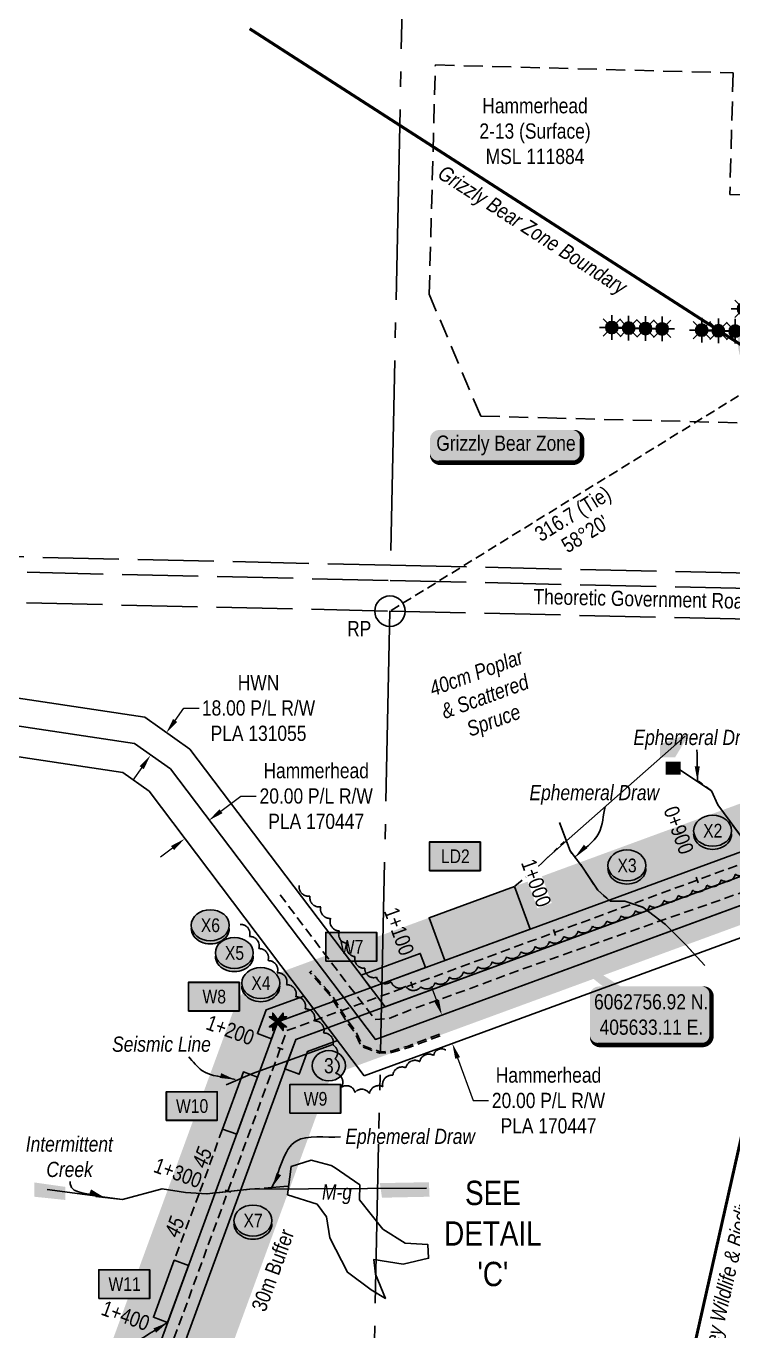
# Model space of a CAD drawing. Extents: x 404585 to 410512, y 6059634 to 6065450.
# Drawn here: x 405301 to 405766, y 6062493 to 6063351 of the extents above; entities that cross this region are included whole.
import ezdxf
from ezdxf.enums import TextEntityAlignment as Align

# ---------------------------------------------------------------- set-up
doc = ezdxf.new("R2010")
doc.units = 0
doc.header["$LTSCALE"] = 5
doc.header["$PDSIZE"] = 0.5
for name, pattern in [('0', [1, 1, 0]), ('DASHDOT2', [12.7, 6.35, -3.175, 0, -3.175]), ('foc-ACCESSROAD', [3.75, 2.5, -1.25]), ('foc-QUARTERLINE', [33, 25, -3, 2, -3]), ('foc-SEISMIC', [20.5, 15, -1, 0.5, -1, 0.5, -1, 0.5, -1]), ('foc-TIELINE', [1.875, 1.25, -0.625]), ('foc-TOPO-ephemeral', [6.25, 3.125, -0.625, 0.625, -0.625, 0.625, -0.625]), ('foc-UNSURVEYED', [12.5, 10, -2.5]), ('UG_PIPE', [1.875, 1.25, -0.625])]:
    doc.linetypes.add(name, pattern=pattern)
doc.layers.get('Defpoints').update_dxf_attribs({"color": 9})
for name, color, linetype in [('35', 37, 'Continuous'), ('AS-PIPE-UG', 44, 'UG_PIPE'), ('AS-SEISMIC', 224, 'foc-SEISMIC'), ('AS-UNDERLAY-H', 141, 'Continuous'), ('AS-WILDLIFE', 131, 'DASHDOT2'), ('AS-WILDLIFE-BLOCK', 131, 'Continuous'), ('CHAINAGE', 201, 'foc-TIELINE'), ('DETAIL-T', 7, 'Continuous'), ('F-RW', 190, 'Continuous'), ('F-WS', 190, 'foc-ACCESSROAD'), ('F-WS-S', 190, 'Continuous'), ('L-BD', 7, 'Continuous'), ('L-MON', 1, 'Continuous'), ('L-QSEC', 8, 'foc-QUARTERLINE'), ('L-ROAD-T', 7, 'Continuous'), ('L-TIE', 7, 'foc-TIELINE'), ('L-USEC', 7, 'foc-UNSURVEYED'), ('P-BUFFER-H 30m', 51, 'Continuous'), ('P-BUFFER-T', 40, 'Continuous'), ('P-CROSSINGS', 250, 'Continuous'), ('P-ELEVATION', 7, 'Continuous'), ('P-PROPOSED', 10, 'Continuous'), ('P-PROPOSED-H', 21, 'Continuous'), ('P-TEMP-BLOCKS', 250, 'Continuous'), ('P-TEMP-H', 41, 'Continuous'), ('P-TEMP_WORKSPACE', 46, 'Continuous'), ('P-TXT', 4, 'Continuous'), ('T-BUSH', 110, '0'), ('T-BUSH-T', 110, 'Continuous'), ('T-DRAW', 143, 'foc-TOPO-ephemeral'), ('T-TIE', 201, 'foc-TIELINE'), ('T-WATER', 160, 'Continuous'), ('T-WATER-T', 170, 'Continuous'), ('WETLAND', 143, 'Continuous'), ('WETLAND-T', 146, 'Continuous')]:
    doc.layers.add(name, color=color, linetype=linetype)
for name, color, linetype, lineweight in [('CHAINAGE-T', 201, 'Continuous', 18), ('F-RW-T', 190, 'Continuous', 9), ('F-WS-T', 190, 'Continuous', 9), ('T-TIE-T', 201, 'Continuous', 18)]:
    doc.layers.add(name, color=color, linetype=linetype, lineweight=lineweight)
doc.styles.add('240', font='ARIALN.TTF', dxfattribs={"height": 30})
doc.styles.add('80', font='ARIALN.TTF', dxfattribs={"height": 10})
doc.styles.add('80CG', font='ARIALN.TTF', dxfattribs={"height": 10})
doc.styles.add('80L', font='ARIALN.TTF', dxfattribs={"height": 10})
doc.styles.add('80LS', font='ARIALNI.TTF', dxfattribs={"height": 10})
doc.styles.add('Crossing', font='ARIALN.TTF', dxfattribs={"height": 10})
doc.styles.add('foc-LtypeFont', font='ARIALN.TTF', dxfattribs={"height": 7.35})
doc.linetypes.add('foc-TOPO-flowdirection-NOLINE', pattern='A,0,[">",foc-LtypeFont,S=0.3,R=0,X=0,Y=-0.945],-20,[">",foc-LtypeFont,S=0.3,R=0,X=0,Y=-0.945],0', length=20)
doc.dimstyles.new('Compass 5 000', dxfattribs={"dimscale": 5, "dimtxt": 9, "dimasz": 2, "dimexe": 0.2, "dimexo": 0.0625, "dimgap": 0.5, "dimtad": 0, "dimtih": 1, "dimtoh": 1, "dimzin": 0, "dimdsep": 46, "dimtxsty": '80CG', "dimcen": 0.1, "dimse1": 1, "dimse2": 1, "dimclrd": 256, "dimclrt": 256, "dimaunit": 1, "dimadec": 4, "dimazin": 0, "dimtfac": 0.06, "dimtofl": 0, "dimtmove": 0, "dimatfit": 1, "dimfxl": 0.2, "dimtolj": 1, "dimtzin": 0, "dimlwd": -1, "dimarcsym": 0})

# ---------------------------------------------------------------- blocks, each defined once
blk = doc.blocks.new('*U380')
h = blk.add_hatch(color=255)
edge = h.paths.add_edge_path()
edge.add_line((-44, -11.5), (44, -11.5))
edge.add_arc((44, -5.5), 6, 270, 360)
edge.add_line((50, -5.5), (50, 4))
edge.add_arc((44, 4), 6, 0, 90)
edge.add_line((44, 10), (-44, 10))
edge.add_arc((-44, 4), 6, 90, 180)
edge.add_line((-50, 4), (-50, -5.5))
edge.add_arc((-44, -5.5), 6, 180, 270)
at = {"color": 131, "flags": 128}
blk.add_lwpolyline([(-44, -11.5, 3, 3, 0), (44, -11.5, 3, 3, 0.414214), (50, -5.5, 3, 3, 0), (50, 4, 3, 0, 0.414214), (44, 10, 0, 0, 0), (-44, 10, 0, 0, 0.414214), (-50, 4, 0, 0, 0), (-50, -5.5, 0, 3, 0.414214)], format="xyseb", close=True, dxfattribs=at)
at = {"color": 131, "style": '80'}
blk.add_attdef('ENTER_TEXT_001', (-35.99, -5), '', height=10, dxfattribs=at)
blk = doc.blocks.new('*D414')
at = {"layer": 'Defpoints', "color": 0, "transparency": 16777216}
for p in [(405405.38, 6062816.29), (405440.15, 6062803.55), (405424.21, 6062791.46)]:
    blk.add_point(p, dxfattribs=at)
at = {"layer": 'F-RW-T', "transparency": 16777216}
for p, q in [((405429.29, 6062834.42), (405442.41, 6062844.38)), ((405442.41, 6062844.38), (405452.41, 6062844.38)), ((405397.41, 6062810.25), (405389.45, 6062804.2))]:
    blk.add_line(p, q, dxfattribs=at)
for points in [[(405428.28, 6062835.75), (405430.29, 6062833.1), (405421.32, 6062828.38)], [(405396.41, 6062811.58), (405398.42, 6062808.92), (405405.38, 6062816.29)]]:
    blk.add_solid(points, dxfattribs=at)
at = {"layer": 'F-RW-T', "transparency": 16777216, "insert": (405491.95, 6062844.38), "char_height": 10, "attachment_point": 5, "style": '80CG'}
blk.add_mtext('\\A1;Hammerhead\\P20.00 P/L R/W\\PPLA 170447', dxfattribs=at)
blk = doc.blocks.new('*D383')
at = {"layer": 'Defpoints', "color": 0, "transparency": 16777216}
for p in [(405389.72, 6062888.52), (405393.35, 6062885.95), (405379.3, 6062873.82)]:
    blk.add_point(p, dxfattribs=at)
at = {"layer": 'F-RW-T', "transparency": 16777216}
for p, q in [((405399.13, 6062894.11), (405404.91, 6062902.27)), ((405404.91, 6062902.27), (405414.91, 6062902.27)), ((405377.15, 6062863.08), (405371.37, 6062854.92))]:
    blk.add_line(p, q, dxfattribs=at)
for points in [[(405397.77, 6062895.07), (405400.49, 6062893.15), (405393.35, 6062885.95)], [(405375.79, 6062864.05), (405378.51, 6062862.12), (405382.93, 6062871.24)]]:
    blk.add_solid(points, dxfattribs=at)
at = {"layer": 'F-RW-T', "transparency": 16777216, "insert": (405454, 6062902.27), "char_height": 10, "attachment_point": 5, "style": '80CG'}
blk.add_mtext('\\A1;HWN\\P18.00 P/L R/W\\PPLA 131055', dxfattribs=at)
blk = doc.blocks.new('*D393')
at = {"layer": 'Defpoints', "color": 0, "transparency": 16777216}
for p in [(405851.51, 6062801.8), (405858.4, 6062782.98), (405581.57, 6062681.57)]:
    blk.add_point(p, dxfattribs=at)
at = {"layer": 'F-RW-T', "transparency": 16777216}
for p, q in [((405571.23, 6062709.79), (405567.79, 6062719.18)), ((405585, 6062672.18), (405595.25, 6062644.21)), ((405595.25, 6062644.21), (405605.25, 6062644.21))]:
    blk.add_line(p, q, dxfattribs=at)
for points in [[(405572.8, 6062710.36), (405569.67, 6062709.21), (405574.67, 6062700.4)], [(405586.57, 6062672.76), (405583.44, 6062671.61), (405581.57, 6062681.57)]]:
    blk.add_solid(points, dxfattribs=at)
at = {"layer": 'F-RW-T', "transparency": 16777216, "insert": (405644.79, 6062644.21), "char_height": 10, "attachment_point": 5, "style": '80CG'}
blk.add_mtext('\\A1;Hammerhead\\P20.00 P/L R/W\\PPLA 170447', dxfattribs=at)
blk = doc.blocks.new('GAS')
h = blk.add_hatch(color=255)
h.dxf.hatch_style = 1
edge = h.paths.add_edge_path()
edge.add_arc((0, 0), 0.9, 0, 360)
for p, q in [((-0.81, 0), (-1.62, 0)), ((-0.57, 0.57), (-1.14, 1.14)), ((0, 0.81), (0, 1.62)), ((0.57, 0.57), (1.14, 1.14)), ((1.62, 0), (0.81, 0)), ((-0.57, -0.57), (-1.14, -1.14)), ((0, -0.81), (0, -1.62)), ((1.14, -1.14), (0.57, -0.57))]:
    blk.add_line(p, q)
blk.add_circle((0, 0), 0.8)
blk = doc.blocks.new('TEMP')
h = blk.add_hatch(color=255)
h.dxf.hatch_style = 1
h.paths.add_polyline_path([(0, 0.25), (-0.67, 1.15), (-0.67, 0.67), (-1.15, 0.67), (-0.25, 0), (-1.15, -0.67), (-0.67, -0.67), (-0.67, -1.15), (0, -0.25), (0.67, -1.15), (0.67, -0.67), (1.15, -0.67), (0.25, 0), (1.15, 0.67), (0.67, 0.67), (0.67, 1.15)])
h.paths.add_polyline_path([(0.57, 0.85), (0.57, 0.57), (0.85, 0.57), (0.08, 0), (0.85, -0.57), (0.57, -0.57), (0.57, -0.85), (0, -0.08), (-0.57, -0.85), (-0.57, -0.57), (-0.85, -0.57), (-0.08, 0), (-0.85, 0.57), (-0.57, 0.57), (-0.57, 0.85), (0, 0.08)], flags=16)
h = blk.add_hatch(color=1)
h.dxf.hatch_style = 1
h.paths.add_polyline_path([(0, 0.08), (-0.57, 0.85), (-0.57, 0.57), (-0.85, 0.57), (-0.08, 0), (-0.85, -0.57), (-0.57, -0.57), (-0.57, -0.85), (0, -0.08), (0.57, -0.85), (0.57, -0.57), (0.85, -0.57), (0.08, 0), (0.85, 0.57), (0.57, 0.57), (0.57, 0.85)])
at = {"color": 1}
for p, q in [((-0.08, 0), (0.08, 0)), ((0, 0.08), (0, -0.08))]:
    blk.add_line(p, q, dxfattribs=at)
at = {"color": 255, "flags": 128}
blk.add_lwpolyline([(-0.25, 0), (-1.15, 0.67), (-0.67, 0.67), (-0.67, 1.15), (0, 0.25), (0.67, 1.15), (0.67, 0.67), (1.15, 0.67), (0.25, 0), (1.15, -0.67), (0.67, -0.67), (0.67, -1.15), (0, -0.25), (-0.67, -1.15), (-0.67, -0.67), (-1.15, -0.67)], close=True, dxfattribs=at)
at = {"color": 1, "flags": 128}
blk.add_lwpolyline([(-0.08, 0), (-0.85, 0.57), (-0.57, 0.57), (-0.57, 0.85), (0, 0.08), (0.57, 0.85), (0.57, 0.57), (0.85, 0.57), (0.08, 0), (0.85, -0.57), (0.57, -0.57), (0.57, -0.85), (0, -0.08), (-0.57, -0.85), (-0.57, -0.57), (-0.85, -0.57)], close=True, dxfattribs=at)
blk = doc.blocks.new('xing2')
h = blk.add_hatch(color=50)
h.dxf.hatch_style = 1
edge = h.paths.add_edge_path()
edge.add_ellipse((0, 0), major_axis=(-12.5, 0), ratio=0.816297, start_angle=0, end_angle=360)
h = blk.add_hatch(color=250)
h.dxf.hatch_style = 1
edge = h.paths.add_edge_path()
edge.add_ellipse((0, -2.05), major_axis=(-12.5, 0), ratio=0.816297, start_angle=0, end_angle=180)
edge.add_line((12.5, -2.05), (12.5, 0))
edge.add_ellipse((0, 0), major_axis=(-12.5, 0), ratio=0.816297, start_angle=0, end_angle=180, ccw=False)
edge.add_line((-12.5, 0), (-12.5, -2.05))
at = {"color": 250}
blk.add_ellipse((0, 0), major_axis=(-12.5, 0), ratio=0.816297, dxfattribs=at)
blk.add_ellipse((0, -2.05), major_axis=(-12.5, 0), ratio=0.816297, start_param=0, end_param=3.141593, dxfattribs=at)
at = {"color": 250, "style": 'Crossing'}
blk.add_attdef('CROSSING', text='', height=9, dxfattribs=at).set_placement((0.09, 0.02), align=Align.MIDDLE_CENTER)
at = {"color": 250, "style": 'Crossing', "flags": 1}
for tag, p in [('OWNER', (0.09, -12.49)), ('DESCRIPTION', (0.09, -25.77)), ('LOCATION', (0.09, -39.3)), ('DWG_REF', (0.09, -52.84))]:
    blk.add_attdef(tag, text='', height=9, dxfattribs=at).set_placement(p, align=Align.MIDDLE_CENTER)
blk = doc.blocks.new('Temp_Area')
h = blk.add_hatch(color=191)
h.dxf.hatch_style = 1
h.paths.add_polyline_path([(-16.83, -9.44), (16.33, -9.44), (16.33, 9.05), (-16.83, 9.05)])
at = {"color": 250}
for points in [[(-17.03, -9.64), (16.53, -9.64), (16.53, 9.25), (-17.03, 9.25)], [(-16.93, -9.54), (16.43, -9.54), (16.43, 9.15), (-16.93, 9.15)]]:
    blk.add_lwpolyline(points, close=True, dxfattribs=at)
at = {"color": 250, "style": '80L'}
blk.add_attdef('TEMPORARY', text='', height=9, dxfattribs=at).set_placement((0, -0.15), align=Align.MIDDLE_CENTER)
blk = doc.blocks.new('*D426')
at = {"layer": 'Defpoints', "color": 0, "transparency": 16777216}
for p in [(405404.01, 6062524.96), (405418.1, 6062519.8), (405376.55, 6062406.56)]:
    blk.add_point(p, dxfattribs=at)
at = {"layer": 'P-TXT', "transparency": 16777216}
for p, q in [((405353.08, 6062415.18), (405343.69, 6062418.62)), ((405385.94, 6062403.12), (405395.34, 6062399.67)), ((405395.34, 6062399.67), (405405.34, 6062399.67))]:
    blk.add_line(p, q, dxfattribs=at)
for points in [[(405353.66, 6062416.74), (405352.51, 6062413.61), (405362.47, 6062411.73)], [(405386.51, 6062404.68), (405385.37, 6062401.55), (405376.55, 6062406.56)]]:
    blk.add_solid(points, dxfattribs=at)
at = {"layer": 'P-TXT', "transparency": 16777216, "insert": (405418.1, 6062399.67), "char_height": 10, "attachment_point": 5, "style": '80CG'}
blk.add_mtext('\\A1;15.0', dxfattribs=at)
blk = doc.blocks.new('*U448')
at = {"layer": '35', "color": 3}
blk.add_circle((0, 0), 10, dxfattribs=at)
at = {"layer": '35', "color": 3, "style": '80'}
blk.add_attdef('RP_001', (-28.19, -16.49), '', height=10, dxfattribs=at)
blk = doc.blocks.new('*U468')
h = blk.add_hatch(color=254)
edge = h.paths.add_edge_path()
edge.add_line((-34, -20), (34, -20))
edge.add_arc((34, -14), 6, 270, 360)
edge.add_line((40, -14), (40, 12.5))
edge.add_arc((34, 12.5), 6, 0, 90)
edge.add_line((34, 18.5), (-34, 18.5))
edge.add_arc((-34, 12.5), 6, 90, 180)
edge.add_line((-40, 12.5), (-40, -14))
edge.add_arc((-34, -14), 6, 180, 270)
at = {"color": 1, "flags": 128}
blk.add_lwpolyline([(-78.97, 56.21, 0, 10, 0), (0, 0, 5, 5, 0)], format="xyseb", dxfattribs=at)
blk.add_lwpolyline([(-34, -20, 3, 3, 0), (34, -20, 3, 3, 0.414214), (40, -14, 3, 3, 0), (40, 12.5, 3, 0, 0.414214), (34, 18.5, 0, 0, 0), (-34, 18.5, 0, 0, 0.414214), (-40, 12.5, 0, 0, 0), (-40, -14, 0, 3, 0.414214)], format="xyseb", close=True, dxfattribs=at)
at = {"color": 1, "style": '80'}
blk.add_attdef('ENTER_TEXT_001', (-35.99, -5), '', height=10, dxfattribs=at)
blk = doc.blocks.new('*U670')
at = {"layer": 'P-ELEVATION'}
h = blk.add_hatch(color=111, dxfattribs=at)
h.dxf.hatch_style = 1
edge = h.paths.add_edge_path()
edge.add_ellipse((0, 0), major_axis=(-10.94, 0), ratio=0.913794, start_angle=0, end_angle=360)
at = {"layer": 'P-ELEVATION', "color": 7, "flags": 128}
blk.add_lwpolyline([(0, 0, 5, 0, 0), (-28.01, 22.09, 0, 0, 0)], format="xyseb", dxfattribs=at)
at = {"layer": 'P-ELEVATION', "color": 7}
blk.add_ellipse((0, 0), major_axis=(-10.94, 0), ratio=0.913794, dxfattribs=at)
at = {"layer": 'P-ELEVATION', "style": '80'}
blk.add_attdef('BEND', text='', height=10, dxfattribs=at).set_placement((0, 0), align=Align.MIDDLE_CENTER)

msp = doc.modelspace()

# ---------------------------------------------------------------- hatches: boundary and pattern name
at = {"layer": 'AS-UNDERLAY-H'}
h = msp.add_hatch(color=256, dxfattribs=at)
h.dxf.hatch_style = 1
h.paths.add_polyline_path([(405718.15, 6062878.49), (405737.552, 6062885.593), (405728.109, 6062869.881), (405718.15, 6062869.881)])
h = msp.add_hatch(color=256, dxfattribs=at)
h.dxf.hatch_style = 1
h.paths.add_polyline_path([(405721.899, 6062867.092), (405731.859, 6062867.092), (405731.859, 6062858.483), (405721.899, 6062858.483)])
h = msp.add_hatch(color=256, dxfattribs=at)
h.dxf.hatch_style = 1
h.paths.add_polyline_path([(405306.51, 6062590.348), (405326.838, 6062587.445), (405326.838, 6062578.839), (405306.51, 6062580.961)])
h = msp.add_hatch(color=256, dxfattribs=at)
h.dxf.hatch_style = 1
h.paths.add_polyline_path([(405533.829, 6062589.919), (405566.121, 6062590.502), (405566.527, 6062580.978), (405535.232, 6062580.319)])
at = {"layer": 'P-BUFFER-H 30m'}
h = msp.add_hatch(color=256, dxfattribs=at)
h.dxf.hatch_style = 1
edge = h.paths.add_edge_path()
edge.add_line((404940.083, 6061888.119), (405133.551, 6061923.869))
edge.add_line((405133.551, 6061923.869), (405164.298, 6061958.695))
edge.add_line((405164.298, 6061958.695), (405438.598, 6062706.319))
edge.add_arc((405466.762, 6062695.986), 30, 110.133975, 159.852103, ccw=False)
edge.add_line((405456.436, 6062724.153), (406011.519, 6062927.658))
edge.add_line((406011.519, 6062927.658), (406043.733, 6062958.604))
edge.add_arc((406064.516, 6062936.97), 30, 117.706185, 133.85075, ccw=False)
edge.add_line((406050.568, 6062963.53), (406062.853, 6062969.981))
edge.add_line((406062.853, 6062969.981), (406075.63, 6062980.306))
edge.add_line((406075.63, 6062980.306), (405915.544, 6063177.162))
edge.add_line((405915.544, 6063177.162), (405912.005, 6063176.524))
edge.add_line((405912.005, 6063176.524), (405869.756, 6063148.181))
edge.add_line((405869.756, 6063148.181), (405830.539, 6063110.564))
edge.add_arc((405809.772, 6063132.214), 30, 223.807268, 313.807268, ccw=False)
edge.add_line((405788.122, 6063111.447), (405777.738, 6063122.272))
edge.add_arc((405799.388, 6063143.039), 30, 133.807268, 223.807268, ccw=False)
edge.add_line((405778.621, 6063164.69), (405820.665, 6063205.019))
edge.add_arc((405841.432, 6063183.368), 30, 123.855761, 133.807268, ccw=False)
edge.add_line((405824.719, 6063208.282), (405878.042, 6063244.053))
edge.add_arc((405894.755, 6063219.14), 30, 100.218912, 123.855761, ccw=False)
edge.add_line((405889.433, 6063248.664), (405922.969, 6063254.709))
edge.add_arc((405928.291, 6063225.185), 30, 69.634703, 100.218912, ccw=False)
edge.add_line((405938.731, 6063253.31), (405947.614, 6063250.013))
edge.add_arc((405937.174, 6063221.888), 30, 39.118416, 69.634703, ccw=False)
edge.add_line((405960.449, 6063240.816), (406162.297, 6062992.605))
edge.add_arc((406139.022, 6062973.677), 30, -51.05839, 39.118416, ccw=False)
edge.add_line((406157.878, 6062950.343), (406106.549, 6062908.865))
edge.add_arc((406087.694, 6062932.199), 30, 297.706185, 308.94161, ccw=False)
edge.add_line((406101.642, 6062905.638), (406091.089, 6062900.096))
edge.add_line((406091.089, 6062900.096), (406056.664, 6062867.026))
edge.add_arc((406035.881, 6062888.66), 30, 290.133975, 313.85075, ccw=False)
edge.add_line((406046.207, 6062860.493), (405501.828, 6062660.913))
edge.add_line((405501.828, 6062660.913), (405231.794, 6061924.921))
edge.add_arc((405203.63, 6061935.254), 30, 318.560299, 339.852074, ccw=False)
edge.add_line((405226.12, 6061915.399), (405179.494, 6061862.586))
edge.add_arc((405157.004, 6061882.441), 30, 280.469304, 318.560299, ccw=False)
edge.add_line((405162.455, 6061852.941), (404953.711, 6061814.368))
edge.add_arc((404948.26, 6061843.868), 30, 190.469304, 280.469304, ccw=False)
edge.add_line((404918.759, 6061838.417), (404916.034, 6061853.167))
edge.add_arc((404945.534, 6061858.619), 30, 100.469304, 190.469304, ccw=False)
at = {"layer": 'P-PROPOSED-H'}
h = msp.add_hatch(color=256, dxfattribs=at)
h.dxf.hatch_style = 1
h.paths.add_polyline_path([(404945.534, 6061858.619), (405149.187, 6061896.25), (405190.519, 6061943.068), (405466.762, 6062695.986), (406027.76, 6062901.659), (406064.516, 6062936.97), (406079.413, 6062944.793), (406117.891, 6062975.887), (405928.118, 6063209.25), (405926.916, 6063209.696), (405900.505, 6063204.935), (405850.874, 6063171.639), (405809.772, 6063132.214), (405799.388, 6063143.039), (405841.432, 6063183.368), (405894.755, 6063219.14), (405928.291, 6063225.185), (405937.174, 6063221.888), (406139.022, 6062973.677), (406087.694, 6062932.199), (406073.374, 6062924.679), (406035.881, 6062888.66), (405478.451, 6062684.295), (405203.63, 6061935.254), (405157.004, 6061882.441), (404948.26, 6061843.868)])
at = {"layer": 'P-TEMP-H'}
h = msp.add_hatch(color=256, dxfattribs=at)
h.dxf.hatch_style = 1
h.paths.add_polyline_path([(405622.511, 6062785.039), (405566.178, 6062764.386), (405576.504, 6062736.22), (405632.837, 6062756.873)])
h = msp.add_hatch(color=256, dxfattribs=at)
h.dxf.hatch_style = 1
h.paths.add_polyline_path([(405521.429, 6062726.679), (405560.423, 6062740.975), (405563.866, 6062731.586), (405527.749, 6062718.345)])
h = msp.add_hatch(color=256, dxfattribs=at)
h.dxf.hatch_style = 1
h.paths.add_polyline_path([(405490.16, 6062704.564), (405466.762, 6062695.986), (405462.639, 6062684.748), (405453.251, 6062688.193), (405458.97, 6062703.78), (405483.856, 6062712.904)])
h = msp.add_hatch(color=256, dxfattribs=at)
h.dxf.hatch_style = 1
h.paths.add_polyline_path([(405505.92, 6062683.715), (405486.243, 6062676.501), (405480.755, 6062661.542), (405471.367, 6062664.987), (405478.451, 6062684.295), (405499.616, 6062692.055)])
h = msp.add_hatch(color=256, dxfattribs=at)
h.dxf.hatch_style = 1
h.paths.add_polyline_path([(405439.656, 6062622.025), (405453.434, 6062659.577), (405444.046, 6062663.022), (405430.268, 6062625.469)])
h = msp.add_hatch(color=256, dxfattribs=at)
h.dxf.hatch_style = 1
h.paths.add_polyline_path([(405394.211, 6062498.243), (405407.989, 6062535.796), (405398.601, 6062539.24), (405384.823, 6062501.688)])

# ---------------------------------------------------------------- linework, layer by layer
at = {"layer": 'AS-PIPE-UG', "flags": 128}
for points in [[(405468.194, 6062779.542), (405468.204, 6062779.444), (405494.213, 6062745.052), (405513.726, 6062719.341), (405524.702, 6062705.262), (405530.515, 6062697.564), (405539.42, 6062697.98), (405552.458, 6062703.291), (405593.9, 6062718.099), (405630.641, 6062731.777), (405753.188, 6062774.399), (405792.791, 6062788.518), (405854.303, 6062811.161), (405910.595, 6062832.576), (405959.003, 6062850.025), (406016.701, 6062870.321), (406026.929, 6062874.428), (406042.292, 6062884.033), (406052.203, 6062891.986), (406063.412, 6062900.94), (406078.442, 6062911.592), (406083.269, 6062912.713), (406090.164, 6062910.416), (406100.069, 6062906.6)], [(405573.438, 6062686.809), (405552.797, 6062679.081), (405541.463, 6062675.78), (405533.91, 6062675.257), (405521.682, 6062679.622), (405516.936, 6062689.502), (405511.348, 6062697.048), (405501.531, 6062712.832), (405487.565, 6062728.776)], [(405573.087, 6062687.746), (405552.482, 6062680.031), (405541.286, 6062676.77), (405534.049, 6062676.269), (405522.405, 6062680.426), (405517.797, 6062690.021), (405512.175, 6062697.611), (405502.337, 6062713.429), (405488.318, 6062729.435)]]:
    msp.add_lwpolyline(points, dxfattribs=at)
at = {"layer": 'AS-SEISMIC', "flags": 128}
msp.add_lwpolyline([(405432.764, 6062654.607), (405449.997, 6062661.895), (405503.039, 6062681.132)], dxfattribs=at)
at = {"layer": 'AS-WILDLIFE', "const_width": 2.001, "flags": 128}
for points in [[(405448.164, 6063348.923), (406436.506, 6062713.559)], [(405894.595, 6063166.473), (405729.413, 6062432.413), (405778.55, 6062055.783)]]:
    msp.add_lwpolyline(points, dxfattribs=at)
at = {"layer": 'CHAINAGE'}
for p, q in [((405743.269, 6062787.241, 749.934), (405741.892, 6062790.996, 749.934)), ((405649.38, 6062752.819, 750.048), (405648.003, 6062756.575, 750.048)), ((405555.491, 6062718.397, 751.088), (405554.114, 6062722.153, 751.088)), ((405470.194, 6062677.759, 752.792), (405466.439, 6062679.137, 752.792)), ((405435.75, 6062583.879, 746.164), (405431.994, 6062585.257, 746.164))]:
    msp.add_line(p, q, dxfattribs=at)
at = {"layer": 'F-RW'}
msp.add_lwpolyline([(405093.048, 6062939.169), (405379.252, 6062896.19), (405408.703, 6062875.339), (405535.082, 6062708.674), (405537.228, 6062705.844), (406035.881, 6062888.66), (406073.374, 6062924.679), (406094.897, 6062918.93), (406100.185, 6062917.461), (406124.428, 6062911.179), (406186.994, 6062894.636), (406182.391, 6062877.227), (406143.345, 6062887.774), (406118.666, 6062894.44), (406102.681, 6062898.706), (406079.903, 6062904.908), (406078.142, 6062905.389), (406044.859, 6062872.78), (406032.039, 6062868.127), (405530.927, 6062684.362), (405396.036, 6062862.252), (405372.345, 6062879.026), (405201.459, 6062904.684)], dxfattribs=at)
msp.add_lwpolyline([(405523.571, 6062660.364), (405381.959, 6062847.707), (405364.669, 6062859.949), (405198.489, 6062884.903), (405184.687, 6062793.002), (405164.986, 6062795.961), (405181.76, 6062907.641), (405201.459, 6062904.684), (405372.345, 6062879.026), (405396.036, 6062862.252), (405530.927, 6062684.362), (406044.859, 6062872.78), (406079.903, 6062904.905), (406094.909, 6062918.844), (406096.412, 6062920.095), (406097.091, 6062920.565), (406109.617, 6062905.056), (406102.676, 6062898.656), (406055.894, 6062855.524)], close=True, dxfattribs=at)
at = {"layer": 'F-WS'}
msp.add_lwpolyline([(405825.473, 6063103.411), (405825.176, 6063088.344), (405650.247, 6063092.912), (405600.187, 6063094.219), (405566.314, 6063174.335), (405570.344, 6063325.108), (405766.269, 6063319.877), (405764.266, 6063244.953), (405764.136, 6063239.987), (405829.094, 6063238.293), (405828.708, 6063223.298), (405828.378, 6063211.044), (405828.047, 6063198.786), (405827.386, 6063174.298), (405825.473, 6063103.411)], close=True, dxfattribs=at)
at = {"layer": 'L-QSEC'}
for p, q in [((405557.44, 6063790.637), (405540.864, 6062996.197)), ((405540.498, 6062965.981), (405524.008, 6062191.53))]:
    msp.add_line(p, q, dxfattribs=at)
at = {"layer": 'L-TIE'}
msp.add_line((405809.772, 6063132.214), (405540.498, 6062965.981), dxfattribs=at)
at = {"layer": 'L-USEC'}
for p, q in [((404749.723, 6063013.98), (405540.864, 6062996.197)), ((404739.45, 6063004.145), (405540.638, 6062986.136)), ((405540.864, 6062996.197), (406342.017, 6062978.188)), ((405540.638, 6062986.136), (406341.791, 6062968.128)), ((404739.027, 6062984.033), (405540.186, 6062966.024)), ((405540.186, 6062966.024), (406341.338, 6062948.016))]:
    msp.add_line(p, q, dxfattribs=at)
at = {"layer": 'P-PROPOSED'}
msp.add_lwpolyline([(405190.519, 6061943.068), (405466.762, 6062695.986), (406027.76, 6062901.659), (406064.516, 6062936.97), (406079.413, 6062944.793), (406117.891, 6062975.887), (405928.118, 6063209.25), (405926.916, 6063209.696), (405900.505, 6063204.935), (405850.874, 6063171.639), (405809.772, 6063132.214), (405799.388, 6063143.039), (405841.432, 6063183.368), (405894.755, 6063219.14), (405928.291, 6063225.185), (405937.174, 6063221.888), (406139.022, 6062973.677), (406087.694, 6062932.199), (406073.374, 6062924.679), (406035.881, 6062888.66), (405478.451, 6062684.295), (405203.63, 6061935.254)], dxfattribs=at)
at = {"layer": 'P-TEMP_WORKSPACE'}
for points in [[(405622.511, 6062785.039), (405566.178, 6062764.386), (405576.504, 6062736.22), (405632.837, 6062756.873)], [(405521.429, 6062726.679), (405560.423, 6062740.975), (405563.866, 6062731.586), (405527.749, 6062718.345)], [(405490.16, 6062704.564), (405466.762, 6062695.986), (405462.639, 6062684.748), (405453.251, 6062688.193), (405458.97, 6062703.78), (405483.856, 6062712.904)], [(405505.92, 6062683.715), (405486.243, 6062676.501), (405480.755, 6062661.542), (405471.367, 6062664.987), (405478.451, 6062684.295), (405499.616, 6062692.055)], [(405439.656, 6062622.025), (405453.434, 6062659.577), (405444.046, 6062663.022), (405430.268, 6062625.469)], [(405394.211, 6062498.243), (405407.989, 6062535.796), (405398.601, 6062539.24), (405384.823, 6062501.688)]]:
    msp.add_lwpolyline(points, close=True, dxfattribs=at)
at = {"layer": 'T-BUSH', "flags": 128}
for points in [[(405480.783, 6062785.669, 0.5205671), (405487.871, 6062778.615, 0.5205671), (405494.959, 6062771.561, 0.5205671), (405501.453, 6062764.012, 0.5205671), (405507.116, 6062755.77, 0.5205671), (405512.778, 6062747.527, 0.5205671), (405517.512, 6062738.766, 0.5205671), (405523.962, 6062731.255, 0.5205671), (405531.638, 6062725.221, 0.5205671), (405541.206, 6062722.314, 0.5205671), (405550.774, 6062719.406, 0.5205671), (405560.737, 6062718.929, 0.5205671), (405570.163, 6062721.652, 0.5205671), (405579.505, 6062725.22, 0.5205671), (405588.846, 6062728.789, 0.5205671), (405598.271, 6062732.127, 0.5205671), (405607.731, 6062735.37, 0.5205671), (405617.177, 6062738.651, 0.5205671), (405626.593, 6062742.018, 0.5205671), (405636.009, 6062745.386, 0.5205671), (405645.425, 6062748.754, 0.5205671), (405654.841, 6062752.121, 0.5205671), (405664.256, 6062755.489, 0.5205671), (405673.672, 6062758.857, 0.5205671), (405683.088, 6062762.224, 0.5205671), (405692.504, 6062765.592, 0.5205671), (405701.92, 6062768.96, 0.5205671), (405711.336, 6062772.327, 0.5205671), (405720.752, 6062775.695, 0.5205671), (405730.168, 6062779.063, 0.5205671), (405739.583, 6062782.43, 0.5205671), (405748.999, 6062785.798, 0.5205671), (405758.378, 6062789.265, 0.5205671), (405767.673, 6062792.953, 0.5205671), (405776.968, 6062796.642, 0.5205671), (405786.262, 6062800.331, 0.5205671), (405795.61, 6062803.881, 0.5205671), (405805.016, 6062807.276, 0.5205671), (405814.422, 6062810.671, 0.5205671), (405823.828, 6062814.066, 0.5205671), (405833.234, 6062817.461, 0.5205671), (405842.64, 6062820.855, 0.5205671), (405852.046, 6062824.25, 0.5205671), (405861.452, 6062827.645, 0.5205671), (405870.859, 6062831.04, 0.5205671), (405880.265, 6062834.435, 0.5205671), (405889.671, 6062837.829, 0.5205671), (405899.077, 6062841.224, 0.5205671), (405908.483, 6062844.619, 0.5205671), (405917.889, 6062848.014, 0.5205671), (405927.269, 6062851.481, 0.5205671), (405936.634, 6062854.987, 0.5205671), (405945.999, 6062858.493, 0.5205671), (405955.364, 6062861.999, 0.5205671), (405964.73, 6062865.505, 0.5205671), (405974.095, 6062869.011, 0.5205671), (405983.46, 6062872.517, 0.5205671), (405992.825, 6062876.023, 0.5205671), (406002.191, 6062879.529, 0.5205671), (406011.556, 6062883.035, 0.5205671), (406020.921, 6062886.541, 0.5205671), (406030.286, 6062890.047, 0.5205671), (406037.472, 6062896.422, 0.5205671), (406043.357, 6062904.506, 0.5205671), (406049.341, 6062912.474, 0.5205671), (406058.321, 6062916.873, 0.5205671), (406067.301, 6062921.273, 0.5205671), (406076.281, 6062925.673, 0.5205671), (406077.248, 6062933.19, 0.5205671), (406082.326, 6062939.961, 0.5205671), (406090.4, 6062945.86, 0.5205671), (406098.475, 6062951.759, 0.5205671), (406106.55, 6062957.658, 0.5205671), (406104.558, 6062965.261, 0.5205671), (406097.044, 6062971.86, 0.5205671), (406089.531, 6062978.46, 0.5205671), (406082.017, 6062985.059, 0.5205671), (406078.107, 6062993.933, 0.5205671), (406077.517, 6063002.917, 0.5205671), (406085.061, 6063009.481, 0.5205671), (406088.476, 6063017.823, 0.5205671), (406088.059, 6063027.814, 0.5205671), (406084.577, 6063036.623, 0.5205671), (406078.176, 6063044.307, 0.5205671), (406071.776, 6063051.99, 0.5205671), (406065.376, 6063059.674, 0.5205671), (406058.976, 6063067.358, 0.5205671), (406052.576, 6063075.041, 0.5205671), (406046.176, 6063082.725, 0.5205671), (406039.775, 6063090.408, 0.5205671), (406033.375, 6063098.092, 0.5205671), (406026.975, 6063105.776, 0.5205671), (406020.575, 6063113.459, 0.5205671), (406014.352, 6063121.286, 0.5205671), (406008.194, 6063129.165, 0.5205671), (406002.036, 6063137.044, 0.5205671), (405995.878, 6063144.923, 0.5205671), (405989.72, 6063152.802, 0.5205671), (405983.563, 6063160.681, 0.5205671), (405977.405, 6063168.561, 0.5205671), (405971.247, 6063176.44, 0.5205671), (405965.089, 6063184.319, 0.5205671), (405958.931, 6063192.198, 0.5205671), (405952.774, 6063200.077, 0.5205671), (405944.571, 6063205.432, 0.5205671), (405935.585, 6063209.821, 0.5205671), (405926.299, 6063212.233, 0.5205671), (405916.423, 6063210.671, 0.5205671), (405906.638, 6063208.608, 0.5205671), (405896.854, 6063206.544, 0.5205671), (405887.069, 6063204.48, 0.5205671), (405877.334, 6063202.197, 0.5205671), (405868.341, 6063198.07, 0.5205671), (405859.767, 6063192.924, 0.5205671), (405851.193, 6063187.778, 0.5205671), (405842.618, 6063182.632, 0.5205671), (405834.553, 6063176.978, 0.5205671), (405832.163, 6063167.477, 0.5205671), (405831.094, 6063157.534, 0.5205671), (405831.313, 6063147.541, 0.5205671), (405831.53, 6063140.072, 0.5205671)], [(405441.987, 6062759.971, -0.5205671), (405448.081, 6062752.042, -0.5205671), (405454.175, 6062744.113, -0.5205671), (405460.269, 6062736.185, -0.5205671), (405466.362, 6062728.256, -0.5205671), (405472.456, 6062720.327, -0.5205671), (405478.55, 6062712.398, -0.5205671), (405484.644, 6062704.47, -0.5205671), (405490.738, 6062696.541, -0.5205671), (405496.832, 6062688.612, -0.5205671), (405502.926, 6062680.683, -0.5205671), (405504.32, 6062671.729, -0.5205671), (405504.699, 6062662.202, -0.5205671), (405508.536, 6062652.968, -0.5205671), (405517.476, 6062649.58, -0.5205671), (405526.987, 6062648.731, -0.5205671), (405535.785, 6062653.332, -0.5205671), (405542.388, 6062660.841, -0.5205671), (405550.946, 6062665.701, -0.5205671), (405560.071, 6062669.793, -0.5205671), (405569.195, 6062673.884, -0.5205671), (405577.149, 6062677.45, -0.5205671)]]:
    msp.add_lwpolyline(points, format="xyb", dxfattribs=at)
at = {"layer": 'T-DRAW', "linetype": 'foc-TOPO-flowdirection-NOLINE', "flags": 128}
for points in [[(405634.857, 6062794.941), (405643.527, 6062803.286), (405734.614, 6062883.693)], [(405801.049, 6062794.938), (405795.777, 6062798.181), (405784.266, 6062804.303), (405773.487, 6062815.086), (405756.174, 6062838.735), (405752.055, 6062847.791), (405729.196, 6062862.942)], [(405747.752, 6062733.037), (405735.233, 6062746.507), (405721.824, 6062759.869), (405706.875, 6062771.261), (405695.12, 6062775.19), (405685.351, 6062775.324), (405677.166, 6062782.514), (405667.274, 6062797.725), (405658.987, 6062808.353), (405652.088, 6062827.032)], [(405564.448, 6062586.542), (405447.958, 6062585.842), (405420, 6062582.838)]]:
    msp.add_lwpolyline(points, dxfattribs=at)
at = {"layer": 'T-DRAW', "flags": 128}
for points in [[(405801.049, 6062794.938), (405795.777, 6062798.181), (405784.266, 6062804.303), (405773.487, 6062815.086), (405756.174, 6062838.735), (405752.055, 6062847.791), (405742.75, 6062854.768)], [(405747.752, 6062733.037), (405735.233, 6062746.507), (405721.824, 6062759.869), (405706.875, 6062771.261), (405695.12, 6062775.19), (405685.351, 6062775.324), (405677.166, 6062782.514), (405667.274, 6062797.725), (405658.987, 6062808.353), (405652.088, 6062827.032)], [(405634.857, 6062794.941), (405643.527, 6062803.286), (405656.256, 6062815.746)], [(405473.293, 6062587.849), (405447.958, 6062585.842), (405420, 6062582.838)]]:
    msp.add_lwpolyline(points, dxfattribs=at)
at = {"layer": 'T-TIE'}
for p, q in [((405634.857, 6062794.941), (405622.511, 6062785.039)), ((405415.055, 6062583.119), (405398.601, 6062539.24))]:
    msp.add_line(p, q, dxfattribs=at)
at = {"layer": 'T-TIE', "flags": 128}
msp.add_lwpolyline([(405430.268, 6062625.469), (405415.055, 6062583.119)], dxfattribs=at)
at = {"layer": 'T-WATER', "linetype": 'foc-TOPO-flowdirection-NOLINE', "flags": 128}
msp.add_lwpolyline([(405420, 6062582.838), (405405.947, 6062583.636), (405390.614, 6062586.174), (405364.53, 6062579.11), (405314.873, 6062585.712)], dxfattribs=at)
at = {"layer": 'T-WATER', "flags": 128}
msp.add_lwpolyline([(405420, 6062582.838), (405405.947, 6062583.636), (405390.614, 6062586.174), (405364.53, 6062579.11), (405347.008, 6062581.143)], dxfattribs=at)
at = {"layer": 'WETLAND', "flags": 128}
msp.add_lwpolyline([(405501.711, 6062601.587), (405503.841, 6062600.377), (405520.598, 6062588.719), (405520.392, 6062578.898), (405535.807, 6062559.72), (405550.535, 6062550.48), (405565.434, 6062549.475), (405565.844, 6062540.534), (405549.149, 6062536.516), (405529.918, 6062539.696), (405530.908, 6062529.95), (405537.515, 6062514.145), (405528.183, 6062519.798), (405512.509, 6062531.34), (405500.998, 6062553.876), (405498.803, 6062567.816), (405492.508, 6062575.987), (405473.158, 6062582.236), (405475.536, 6062600.844), (405488.654, 6062605.036), (405501.711, 6062601.587)], close=True, dxfattribs=at)

# ---------------------------------------------------------------- block references
msp.add_blockref('*U670', (405500.277, 6062667.109)).add_auto_attribs({'BEND': '3'})
at = {"layer": 'AS-WILDLIFE-BLOCK', "color": 0}
ref = msp.add_blockref('*U380', (405616.878, 6063075.062), dxfattribs=dict(at, xscale=1.000407846270768, yscale=1.000407846270768, zscale=1.000407846270768))
ref.add_attrib('ENTER_TEXT_001', 'Grizzly Bear Zone', (405570.949, 6063071.442), dxfattribs={"layer": '0', "color": 131, "height": 10.00408, "style": '80'})
at = {"layer": 'DETAIL-T', "color": 2}
ref = msp.add_blockref('*U468', (405712.055, 6062700.731), dxfattribs=dict(at, xscale=0.9995923200000004, yscale=0.9995923200000004, zscale=0.9995923200000004))
ref.add_attrib('ENTER_TEXT_001', '6062756.92 N.', (405674.774, 6062704.148), dxfattribs={"layer": '0', "color": 1, "height": 9.99592, "style": '80'})
ref.add_attrib('ENTER_TEXT_002', '405633.11 E.', (405678.412, 6062687.447), dxfattribs={"layer": '0', "color": 1, "height": 9.99592, "style": '80'})
at = {"layer": 'F-RW-T', "color": 2, "xscale": 1.000407846270768, "yscale": 1.000407846270768, "zscale": 1.000407846270768}
msp.add_blockref('*U448', (405540.498, 6062965.981), dxfattribs=at).add_auto_attribs({'RP_001': 'RP'})
at = {"layer": 'F-WS-S', "xscale": 5.000000000000009, "yscale": 5.000000000000009, "zscale": 5.000000000000009}
for p in [(405773.094, 6063164.785, 750.272), (405686.514, 6063152.443), (405697.542, 6063152.102), (405708.57, 6063151.76), (405719.537, 6063151.532), (405745.592, 6063150.766), (405756.545, 6063150.358), (405767.67, 6063150.13)]:
    msp.add_blockref('GAS', p, dxfattribs=at)
at = {"layer": 'L-MON', "color": 2, "xscale": 5.000000000000005, "yscale": 5.000000000000005, "zscale": 5.000000000000005}
msp.add_blockref('TEMP', (405466.762, 6062695.986), dxfattribs=at)
at = {"layer": 'P-CROSSINGS', "xscale": 0.9995923200000004, "yscale": 0.9995923200000004, "zscale": 0.9995923200000004}
for p, values in [((405752.782, 6062821.606), {'CROSSING': 'X2'}), ((405696.388, 6062798.768), {'CROSSING': 'X3'}), ((405422.245, 6062759.449), {'CROSSING': 'X6'}), ((405438.089, 6062741.228), {'CROSSING': 'X5'}), ((405455.512, 6062721.449), {'CROSSING': 'X4'}), ((405450.332, 6062565.292), {'CROSSING': 'X7'})]:
    msp.add_blockref('xing2', p, dxfattribs=at).add_auto_attribs(values)
at = {"layer": 'P-TEMP-BLOCKS'}
for p, values in [((405583.49, 6062804.987), {'TEMPORARY': 'LD2'}), ((405515.245, 6062745.474), {'TEMPORARY': 'W7'}), ((405424.871, 6062712.692), {'TEMPORARY': 'W8'}), ((405491.534, 6062645.496), {'TEMPORARY': 'W9'}), ((405410.307, 6062640.754), {'TEMPORARY': 'W10'}), ((405365.874, 6062523.685), {'TEMPORARY': 'W11'})]:
    msp.add_blockref('Temp_Area', p, dxfattribs=at).add_auto_attribs(values)

# ---------------------------------------------------------------- texts
at = {"layer": 'AS-SEISMIC', "insert": (405357.227, 6062686.277), "char_height": 10, "attachment_point": 1, "style": '80L'}
msp.add_mtext_dynamic_manual_height_columns('\\pi0.45587;{\\fArial Narrow|b0|i1|c0|p34;Seismic Line}', width=64.75894, gutter_width=50, heights=[0], dxfattribs=at)
at = {"layer": 'AS-WILDLIFE', "char_height": 10, "attachment_point": 5, "style": '240'}
for s, width, insert, rotation in [('{\\fArial Narrow|b0|i1|c0|p34;Grizzly Bear Zone Boundary}', 144.76338, (405633.501, 6063215.461), 327.264742), ('{\\fArial Narrow|b0|i1|c0|p34;Key Wildlife & Biodiversity Zone Boundary }', 214.74529, (405775.659, 6062580.683), 77.317962)]:
    msp.add_mtext_dynamic_manual_height_columns(s, width=width, gutter_width=45.018, heights=[0], dxfattribs=dict(at, insert=insert, rotation=rotation))
at = {"layer": 'CHAINAGE-T', "style": '80L'}
for s, rotation, p in [('0+900', 290.133975, (405730.533, 6062821.98, 749.934)), ('1+100', 290.133975, (405546.55, 6062755.456, 751.088)), ('1+200', 339.852103, (405435.458, 6062690.504, 752.792)), ('1+300', 339.852103, (405401.014, 6062596.623, 746.164)), ('1+400', 339.852103, (405366.569, 6062502.743, 750.569))]:
    msp.add_text(s, height=10, rotation=rotation, dxfattribs=at).set_placement(p, align=Align.MIDDLE_CENTER)
at = {"layer": 'DETAIL-T', "color": 3, "insert": (405608.206, 6062556.714), "char_height": 15.9935, "width": 63.61018, "attachment_point": 5, "style": '80CG'}
msp.add_mtext("SEE\\PDETAIL\\P'C'", dxfattribs=at)
at = {"layer": 'F-WS-T', "insert": (405635.93, 6063281.575), "char_height": 10, "width": 72.68337, "attachment_point": 5, "style": '80CG'}
msp.add_mtext('\\A1;Hammerhead\\P2-13 (Surface)\\PMSL 111884', dxfattribs=at)
at = {"layer": 'L-BD', "style": '80L'}
for s, p in [('316.7 (Tie)', (405661.387, 6063028.991)), ("58°20'", (405668.865, 6063016.861))]:
    msp.add_text(s, height=10, rotation=31.6523, dxfattribs=at).set_placement(p, align=Align.MIDDLE)
at = {"layer": 'L-ROAD-T', "style": '80L'}
msp.add_text('Theoretic Government Road Allowance', height=10, rotation=358.712313, dxfattribs=at).set_placement((405734.854, 6062973.399), align=Align.MIDDLE_CENTER)
at = {"layer": 'P-BUFFER-T', "insert": (405448.959, 6062507.84), "char_height": 10, "attachment_point": 1, "rotation": 69.852103, "style": '80L'}
msp.add_mtext_dynamic_manual_height_columns('\\pi0.27851;30m Buffer', width=56.29372, gutter_width=50, heights=[0], dxfattribs=at)
at = {"layer": 'T-BUSH-T', "insert": (405595.521, 6062930.285), "char_height": 10, "width": 68.45709, "attachment_point": 2, "rotation": 20, "style": '80LS'}
msp.add_mtext('40cm Poplar\\P& Scattered Spruce', dxfattribs=at)
at = {"layer": 'T-TIE-T', "style": '80LS'}
for p in [(405416.859, 6062606.726), (405398.749, 6062561.081)]:
    msp.add_text('45', height=10, rotation=69.855404, dxfattribs=at).set_placement(p, align=Align.MIDDLE)
at = {"layer": 'T-WATER-T', "char_height": 10, "attachment_point": 1, "style": '80L'}
for s, width, insert in [('\\pi0.34904;{\\fArial Narrow|b0|i1|c0|p34;Ephemeral Draw}', 86.07325, (405700.35, 6062887.967)), ('\\pi0.34904;{\\fArial Narrow|b0|i1|c0|p34;Ephemeral Draw}', 86.07325, (405631.922, 6062851.697)), ('\\pi0.32626;{\\fArial Narrow|b0|i1|c0|p34;Intermittent\\P\\pi13.867;Creek}', 57.8558, (405300.539, 6062620.602))]:
    msp.add_mtext_dynamic_manual_height_columns(s, width=width, gutter_width=50.026, heights=[0], dxfattribs=dict(at, insert=insert))
at = {"layer": 'WETLAND-T', "style": '80LS'}
msp.add_text('M-g', height=10, dxfattribs=at).set_placement((405495.755, 6062579.086))

# ---------------------------------------------------------------- dimensions: what is measured, and where the dimension line sits
at = {"layer": 'F-RW-T'}
dim = msp.add_aligned_dim(p1=(405379.299, 6062873.815), p2=(405389.718, 6062888.523), distance=-4.452, text='HWN\\P18.00 P/L R/W\\PPLA 131055', dimstyle='Compass 5 000', override={"dimtxt": 10}, dxfattribs=at)
dim.commit()
dim.dimension.update_dxf_attribs({"geometry": '*D383', "text_midpoint": (405453.999, 6062902.269)})
dim = msp.add_linear_dim(base=(405405.38, 6062816.291), p1=(405440.152, 6062803.553), p2=(405424.212, 6062791.463), angle=217.180485, text='Hammerhead\\P20.00 P/L R/W\\PPLA 170447', dimstyle='Compass 5 000', override={"dimtxt": 10}, dxfattribs=at)
dim.commit()
dim.dimension.update_dxf_attribs({"geometry": '*D414', "text_midpoint": (405491.95, 6062844.379), "dimtype": 161})
at = {"layer": 'P-TXT', "color": 2}
dim = msp.add_linear_dim(base=(405376.552, 6062406.564), p1=(405404.015, 6062524.964), p2=(405418.097, 6062519.797), angle=339.852074, text='15.0', dimstyle='Compass 5 000', dxfattribs=at)
dim.commit()
dim.dimension.update_dxf_attribs({"geometry": '*D426', "text_midpoint": (405418.097, 6062399.669), "dimtype": 161})

# ---------------------------------------------------------------- leaders
at = {"layer": 'AS-SEISMIC', "path_type": 1}
msp.add_leader([(405438.611, 6062657.966), (405416.762, 6062663.985), (405408.057, 6062672.982)], dimstyle='Compass 5 000', override={"dimgap": 0.5, "dimtad": 0}, dxfattribs=at)
at = {"layer": 'T-TIE-T', "path_type": 1}
msp.add_leader([(405394.211, 6062498.243), (405370.533, 6062483.642)], dimstyle='Compass 5 000', override={"dimgap": 0.5, "dimtad": 0}, dxfattribs=at)
at = {"layer": 'T-WATER-T', "path_type": 1}
for points in [[(405742.833, 6062853.903), (405742.467, 6062874.823)], [(405662.222, 6062804.204), (405678.004, 6062820.097), (405682.014, 6062837.559)], [(405352.479, 6062580.509), (405330.152, 6062589.544), (405330.152, 6062591.028)]]:
    msp.add_leader(points, dimstyle='Compass 5 000', override={"dimgap": 0.5, "dimtad": 0}, dxfattribs=at)

# ---------------------------------------------------------------- next in the draw order: texts
at = {"layer": 'T-WATER-T', "insert": (405510.815, 6062625.653), "char_height": 10, "attachment_point": 1, "style": '80L', "bg_fill": 3, "box_fill_scale": 1, "bg_fill_color": 256, "bg_fill_transparency": 0}
msp.add_mtext_dynamic_manual_height_columns('\\pi0.32626;{\\fArial Narrow|b0|i1|c0|p34;Ephemeral Draw}', width=86.02769, gutter_width=50.026, heights=[0], dxfattribs=at)

# ---------------------------------------------------------------- next in the draw order: linework, layer by layer
at = {"layer": 'CHAINAGE', "elevation": 751.991, "flags": 128}
msp.add_lwpolyline([(405804.58, 6063137.627), (405846.153, 6063177.504), (405897.706, 6063212.088), (405931.217, 6063217.325), (406128.457, 6062974.782), (406083.553, 6062938.496), (406068.945, 6062930.824), (406031.82, 6062895.16), (405472.606, 6062690.14), (405197.075, 6061939.161), (405153.095, 6061889.346), (404946.897, 6061851.243)], dxfattribs=at)

# ---------------------------------------------------------------- next in the draw order: leaders
at = {"layer": 'T-WATER-T', "path_type": 1}
msp.add_leader([(405462.766, 6062587.015), (405478.803, 6062617.602), (405507.842, 6062620.358)], dimstyle='Compass 5 000', override={"dimgap": 0.5, "dimtad": 0}, dxfattribs=at)

# ---------------------------------------------------------------- next in the draw order: texts
at = {"layer": 'CHAINAGE-T', "insert": (405641.452, 6062788.968, 750.048), "char_height": 10, "width": 31.70982, "attachment_point": 2, "rotation": 290.133975, "style": '80L', "bg_fill": 3, "box_fill_scale": 1, "bg_fill_color": 256, "bg_fill_transparency": 0}
msp.add_mtext('1+000', dxfattribs=at)

# ---------------------------------------------------------------- next in the draw order: dimensions: what is measured, and where the dimension line sits
at = {"layer": 'F-RW-T'}
dim = msp.add_linear_dim(base=(405581.565, 6062681.574), p1=(405851.509, 6062801.799), p2=(405858.404, 6062782.975), angle=290.11701, text='Hammerhead\\P20.00 P/L R/W\\PPLA 170447', dimstyle='Compass 5 000', override={"dimtxt": 10}, dxfattribs=at)
dim.commit()
dim.dimension.update_dxf_attribs({"geometry": '*D393', "text_midpoint": (405644.79, 6062644.211), "dimtype": 161})

doc.saveas('drawing.dxf')
